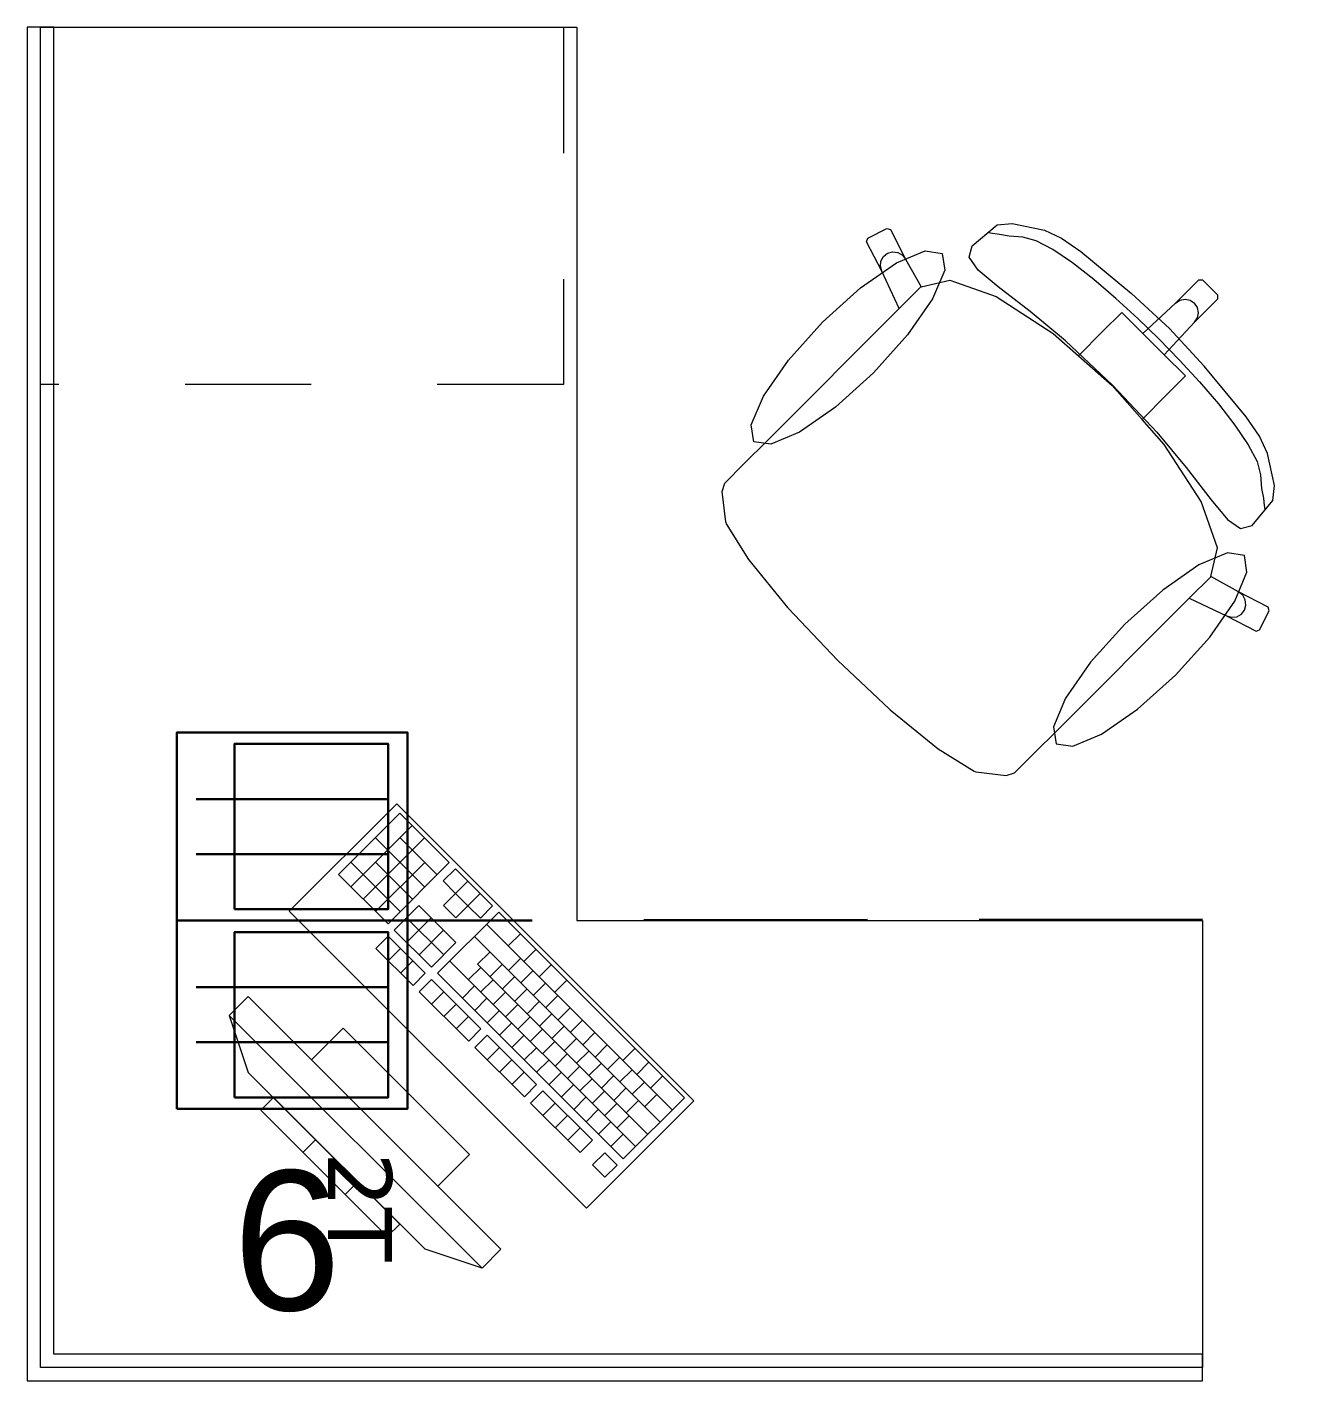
# Model space of a CAD drawing. Header units: inches. Extents: x -19 to 5698, y -728 to 92.
# Drawn here: x 10.686 to 12.105, y 32.33 to 33.845 of the extents above; entities that cross this region are included whole.
import ezdxf

# ---------------------------------------------------------------- set-up
doc = ezdxf.new("R2010")
doc.units = ezdxf.units.IN
doc.header["$MEASUREMENT"] = 0
doc.linetypes.add('HIDDEN', pattern=[0.375, 0.25, -0.125])
doc.linetypes.add('Rayas', pattern=[0.282222, 0.141111, -0.141111])
doc.layers.get('0').update_dxf_attribs({"color": 61})
doc.layers.add('00 conduct tomacorr', color=120, linetype='HIDDEN', lineweight=30)
doc.layers.add('00 IE LUZ EMERGENCIA', color=253, linetype='Continuous', lineweight=0)
doc.layers.add('Interior - Mobiliario', color=7, linetype='Continuous')
doc.styles.add('Annotative', font='arial.ttf')

# ---------------------------------------------------------------- blocks, each defined once
blk = doc.blocks.new('CAJA POP UP 6 MODULOS')
at = {"layer": '00 conduct tomacorr', "linetype": 'Continuous'}
for p, q in [((-0.095, -0.165), (-0.095, -0.0151)), ((-0.052, -0.165), (-0.052, -0.0151)), ((0.052, -0.165), (0.052, -0.0151)), ((0.095, -0.165), (0.095, -0.0151)), ((0, -0.165), (0, -0.18))]:
    blk.add_line(p, q, dxfattribs=at)
for points in [[(-0.147, 0), (0.147, 0), (0.147, -0.18), (-0.147, -0.18)], [(0, 0), (0.147, 0), (0.147, -0.18), (0, -0.18)]]:
    blk.add_lwpolyline(points, close=True, dxfattribs=at)
for points in [[(-0.138, -0.045), (-0.009, -0.045), (-0.009, -0.165), (-0.138, -0.165), (-0.138, -0.045)], [(0.009, -0.045), (0.138, -0.045), (0.138, -0.165), (0.009, -0.165), (0.009, -0.045)]]:
    blk.add_lwpolyline(points, dxfattribs=at)
at = {"color": 1, "insert": (-0.1807, -0.168), "char_height": 0.05, "attachment_point": 1, "rotation": 180}
blk.add_mtext_dynamic_manual_height_columns('{\\fVerdana|b0|i0|c0|p34;2T}', width=0.000481, gutter_width=0.1561, heights=[0], dxfattribs=at)

msp = doc.modelspace()

# ---------------------------------------------------------------- linework, layer by layer
at = {"layer": '00 conduct tomacorr'}
msp.add_line((11.001, 32.845), (14.334, 32.8499), dxfattribs=at)
at = {"layer": 'Interior - Mobiliario', "color": 175, "linetype": 'Continuous', "lineweight": 13}
for p, q in [((10.716, 33.845), (10.686, 33.845)), ((10.686, 33.845), (10.686, 32.36)), ((10.716, 32.36), (10.716, 33.845)), ((11.6264, 33.6088), (11.6478, 33.6196)), ((11.6478, 33.6196), (11.6518, 33.6183)), ((11.6518, 33.6183), (11.6688, 33.5852)), ((11.7432, 33.6003), (11.771, 33.6235)), ((11.771, 33.6235), (11.7878, 33.6253)), ((11.7878, 33.6253), (11.824, 33.6176)), ((11.6251, 33.6048), (11.6264, 33.6088)), ((11.6421, 33.5717), (11.6251, 33.6048)), ((11.7658, 33.6138), (11.7613, 33.6146)), ((11.7738, 33.613), (11.7658, 33.6138)), ((11.7846, 33.611), (11.7738, 33.613)), ((11.8, 33.6098), (11.7846, 33.611)), ((11.8147, 33.6059), (11.8, 33.6098)), ((11.8336, 33.596), (11.8147, 33.6059)), ((11.824, 33.6176), (11.8432, 33.6086)), ((11.8432, 33.6086), (11.8649, 33.5937)), ((11.6411, 33.5831), (11.644, 33.5882)), ((11.644, 33.5882), (11.6486, 33.5918)), ((11.6486, 33.5918), (11.6542, 33.5934)), ((11.6542, 33.5934), (11.66, 33.5927)), ((11.66, 33.5927), (11.6652, 33.5898)), ((11.6652, 33.5898), (11.6688, 33.5852)), ((11.7398, 33.5874), (11.7432, 33.6003)), ((11.8554, 33.5811), (11.8336, 33.596)), ((11.8649, 33.5937), (11.9216, 33.5469)), ((11.6405, 33.5773), (11.6411, 33.5831)), ((11.6421, 33.5717), (11.6405, 33.5773)), ((11.6688, 33.5852), (11.6861, 33.5542)), ((11.7498, 33.573), (11.7398, 33.5874)), ((11.7721, 33.5544), (11.7498, 33.573)), ((11.8792, 33.5625), (11.8554, 33.5811)), ((11.6617, 33.5299), (11.6421, 33.5717)), ((11.6861, 33.5542), (11.7181, 33.5616)), ((11.7181, 33.5616), (11.77, 33.5433)), ((11.9039, 33.5414), (11.8792, 33.5625)), ((11.9707, 33.536), (11.9968, 33.5621)), ((11.9968, 33.5621), (12.001, 33.5621)), ((12.001, 33.5621), (12.0096, 33.5535)), ((11.6859, 33.5541), (11.6617, 33.5299)), ((11.6859, 33.5541), (11.6861, 33.5542)), ((11.77, 33.5433), (11.8339, 33.5019)), ((11.8082, 33.5265), (11.7721, 33.5544)), ((11.9216, 33.5469), (11.9638, 33.5078)), ((12.0181, 33.545), (12.0096, 33.5535)), ((12.0181, 33.5408), (12.0181, 33.545)), ((11.5138, 33.382), (11.6617, 33.5299)), ((11.9286, 33.5188), (11.9039, 33.5414)), ((11.9342, 33.502), (11.9707, 33.536)), ((11.9707, 33.536), (11.9756, 33.5393)), ((11.9756, 33.5393), (11.9813, 33.5404)), ((11.9813, 33.5404), (11.9871, 33.5392)), ((11.9871, 33.5392), (11.992, 33.5359)), ((11.992, 33.5147), (12.0181, 33.5408)), ((11.9952, 33.531), (11.992, 33.5359)), ((11.9964, 33.5253), (11.9952, 33.531)), ((11.8476, 33.4938), (11.8082, 33.5265)), ((11.8894, 33.5045), (11.9105, 33.5257)), ((11.9105, 33.5257), (11.9342, 33.502)), ((11.952, 33.496), (11.9286, 33.5188)), ((11.9581, 33.4781), (11.992, 33.5147)), ((11.992, 33.5147), (11.9953, 33.5195)), ((11.9953, 33.5195), (11.9964, 33.5253)), ((11.8339, 33.5019), (11.862, 33.4771)), ((11.862, 33.4771), (11.8894, 33.5045)), ((11.9342, 33.502), (11.9461, 33.4901)), ((12.0029, 33.4656), (11.9638, 33.5078)), ((11.9003, 33.4443), (11.8476, 33.4938)), ((11.9581, 33.4781), (11.9461, 33.4901)), ((11.952, 33.496), (11.9749, 33.4725)), ((11.862, 33.4771), (11.8999, 33.4438)), ((11.9817, 33.4545), (11.9581, 33.4781)), ((11.9749, 33.4725), (11.9974, 33.4479)), ((11.9605, 33.4334), (11.9817, 33.4545)), ((12.0497, 33.4089), (12.0029, 33.4656)), ((11.9332, 33.406), (11.8999, 33.4438)), ((11.9003, 33.4443), (11.9498, 33.3915)), ((11.9974, 33.4479), (12.0186, 33.4232)), ((11.9332, 33.406), (11.9605, 33.4334)), ((12.0186, 33.4232), (12.0372, 33.3994)), ((11.958, 33.3778), (11.9332, 33.406)), ((12.0646, 33.3872), (12.0497, 33.4089)), ((11.9498, 33.3915), (11.9825, 33.3522)), ((12.0372, 33.3994), (12.052, 33.3775)), ((11.4883, 33.3565), (11.5138, 33.382)), ((11.9993, 33.314), (11.958, 33.3778)), ((12.052, 33.3775), (12.062, 33.3587)), ((12.0736, 33.3679), (12.0646, 33.3872)), ((12.0814, 33.3318), (12.0736, 33.3679)), ((11.4664, 33.3346), (11.4883, 33.3565)), ((11.9825, 33.3522), (12.0104, 33.3161)), ((12.062, 33.3587), (12.0659, 33.3439)), ((11.4635, 33.3253), (11.4664, 33.3346)), ((12.0659, 33.3439), (12.067, 33.3285)), ((12.0795, 33.315), (12.0814, 33.3318)), ((11.4675, 33.2914), (11.4635, 33.3253)), ((12.0104, 33.3161), (12.029, 33.2938)), ((12.0563, 33.2872), (12.0795, 33.315)), ((12.067, 33.3285), (12.0691, 33.3178)), ((12.0691, 33.3178), (12.0698, 33.3097)), ((12.0176, 33.2621), (11.9993, 33.314)), ((12.0698, 33.3097), (12.0706, 33.3052)), ((11.4684, 33.2892), (11.4675, 33.2914)), ((11.4933, 33.2492), (11.4684, 33.2892)), ((12.029, 33.2938), (12.0434, 33.2838)), ((12.0434, 33.2838), (12.0563, 33.2872)), ((12.0102, 33.2301), (12.0176, 33.2621)), ((11.5369, 33.1955), (11.4933, 33.2492)), ((12.0101, 33.2299), (11.9859, 33.2057)), ((12.0101, 33.2299), (12.0102, 33.2301)), ((12.0412, 33.2128), (12.0102, 33.2301)), ((12.0458, 33.2091), (12.0412, 33.2128)), ((12.0743, 33.1958), (12.0412, 33.2128)), ((12.0487, 33.204), (12.0458, 33.2091)), ((11.5375, 33.1947), (11.5369, 33.1955)), ((11.5924, 33.1364), (11.5375, 33.1947)), ((11.8381, 33.0578), (11.9859, 33.2057)), ((11.9859, 33.2057), (12.0277, 33.1861)), ((12.0479, 33.1925), (12.0494, 33.1982)), ((12.0494, 33.1982), (12.0487, 33.204)), ((12.0756, 33.1918), (12.0743, 33.1958)), ((12.0277, 33.1861), (12.0333, 33.1845)), ((12.0277, 33.1861), (12.0608, 33.1691)), ((12.0333, 33.1845), (12.0392, 33.1851)), ((12.0392, 33.1851), (12.0443, 33.188)), ((12.0443, 33.188), (12.0479, 33.1925)), ((12.0648, 33.1704), (12.0756, 33.1918)), ((12.0608, 33.1691), (12.0648, 33.1704)), ((11.5924, 33.1364), (11.6507, 33.0815)), ((11.6507, 33.0815), (11.6516, 33.0808)), ((11.6516, 33.0808), (11.7052, 33.0373)), ((11.8125, 33.0323), (11.8381, 33.0578)), ((11.7052, 33.0373), (11.7453, 33.0123)), ((11.7906, 33.0103), (11.8125, 33.0323)), ((11.7453, 33.0123), (11.7474, 33.0115)), ((11.7474, 33.0115), (11.7813, 33.0075)), ((11.7813, 33.0075), (11.7906, 33.0103)), ((11.103, 32.9654), (11.0344, 32.8968)), ((11.1168, 32.9516), (11.0482, 32.883)), ((11.1583, 32.91), (11.103, 32.9654)), ((11.1306, 32.9377), (11.0621, 32.8692)), ((11.1309, 32.8826), (11.0755, 32.938)), ((11.1446, 32.8963), (11.1031, 32.9379)), ((11.1035, 32.8552), (11.0481, 32.9106)), ((11.1172, 32.8689), (11.0757, 32.9104)), ((11.1308, 32.9102), (11.0759, 32.8553)), ((11.0898, 32.8415), (11.1583, 32.91)), ((11.0344, 32.8968), (11.0898, 32.8415)), ((11.1653, 32.9031), (11.1516, 32.8894)), ((11.2068, 32.8616), (11.1653, 32.9031)), ((11.1516, 32.8894), (11.1654, 32.8755)), ((11.1654, 32.8755), (11.1517, 32.8618)), ((11.1791, 32.8893), (11.1654, 32.8755)), ((11.1792, 32.8617), (11.1654, 32.8755)), ((11.1241, 32.862), (11.0967, 32.8345)), ((11.1657, 32.8204), (11.1241, 32.862)), ((11.1517, 32.8618), (11.1655, 32.848)), ((11.1655, 32.848), (11.1792, 32.8617)), ((11.193, 32.8754), (11.1792, 32.8617)), ((11.1792, 32.8617), (11.1931, 32.8478)), ((11.1931, 32.8478), (11.2068, 32.8616)), ((11.152, 32.8067), (11.1104, 32.8482)), ((11.138, 32.8481), (11.1105, 32.8207)), ((11.2137, 32.8546), (11.1452, 32.7861)), ((11.4214, 32.6469), (11.2137, 32.8546)), ((11.0967, 32.8345), (11.1382, 32.793)), ((11.1518, 32.8343), (11.1244, 32.8068)), ((11.4077, 32.6332), (11.2, 32.8409)), ((11.238, 32.8304), (11.2243, 32.8167)), ((11.0898, 32.8277), (11.0761, 32.814)), ((11.1314, 32.7861), (11.0898, 32.8277)), ((11.1382, 32.793), (11.1657, 32.8204)), ((11.394, 32.6195), (11.1863, 32.8272)), ((11.0761, 32.814), (11.1177, 32.7724)), ((11.1037, 32.8138), (11.09, 32.8001)), ((11.1175, 32.8), (11.1038, 32.7863)), ((11.3666, 32.5921), (11.1589, 32.7998)), ((11.2036, 32.8099), (11.1899, 32.7962)), ((11.2381, 32.8028), (11.2244, 32.7891)), ((11.2553, 32.8131), (11.2416, 32.7994)), ((11.1177, 32.7724), (11.1314, 32.7861)), ((11.1452, 32.7861), (11.3529, 32.5784)), ((11.1934, 32.7927), (11.1796, 32.779)), ((11.3803, 32.6058), (11.1899, 32.7962)), ((11.2175, 32.7961), (11.2037, 32.7823)), ((11.2519, 32.789), (11.2382, 32.7753)), ((11.2726, 32.7958), (11.2589, 32.7821)), ((11.1383, 32.7792), (11.1246, 32.7655)), ((11.1937, 32.7238), (11.1383, 32.7792)), ((11.1866, 32.7721), (11.1729, 32.7584)), ((11.2072, 32.7789), (11.1935, 32.7652)), ((11.2313, 32.7822), (11.2176, 32.7685)), ((11.2658, 32.7751), (11.2521, 32.7614)), ((11.2899, 32.7785), (11.2762, 32.7648)), ((10.9333, 32.7601), (10.9121, 32.7389)), ((11.2161, 32.4773), (10.9333, 32.7601)), ((11.1246, 32.7655), (11.18, 32.7101)), ((11.1522, 32.7654), (11.1384, 32.7516)), ((11.2004, 32.7582), (11.1867, 32.7445)), ((11.2211, 32.765), (11.2073, 32.7513)), ((11.2452, 32.7684), (11.2314, 32.7546)), ((11.259, 32.7545), (11.2453, 32.7408)), ((11.2796, 32.7613), (11.2659, 32.7476)), ((11.166, 32.7515), (11.1523, 32.7378)), ((11.2143, 32.7444), (11.2006, 32.7307)), ((11.2349, 32.7512), (11.2212, 32.7375)), ((11.2729, 32.7407), (11.2591, 32.7269)), ((11.2935, 32.7475), (11.2798, 32.7337)), ((10.9121, 32.7389), (11.1949, 32.456)), ((10.9121, 32.7389), (10.9333, 32.6752)), ((11.0394, 32.7247), (11.004, 32.6894)), ((11.1808, 32.5833), (11.0394, 32.7247)), ((11.1798, 32.7377), (11.1661, 32.724)), ((11.2281, 32.7305), (11.2144, 32.7168)), ((11.2488, 32.7373), (11.235, 32.7236)), ((11.2867, 32.7268), (11.273, 32.7131)), ((11.3073, 32.7336), (11.2936, 32.7199)), ((11.18, 32.7101), (11.1937, 32.7238)), ((11.2006, 32.7169), (11.1869, 32.7032)), ((11.256, 32.6615), (11.2006, 32.7169)), ((11.242, 32.7167), (11.2282, 32.703)), ((11.2626, 32.7235), (11.2489, 32.7098)), ((11.2764, 32.7096), (11.2627, 32.6959)), ((11.3005, 32.713), (11.2868, 32.6993)), ((11.3212, 32.7198), (11.3075, 32.706)), ((11.1869, 32.7032), (11.2423, 32.6478)), ((11.2145, 32.703), (11.2008, 32.6893)), ((11.2558, 32.7028), (11.2421, 32.6891)), ((11.2903, 32.6958), (11.2766, 32.6821)), ((11.3144, 32.6991), (11.3007, 32.6854)), ((11.335, 32.7059), (11.3213, 32.6922)), ((11.3661, 32.7023), (11.3523, 32.6886)), ((11.004, 32.6894), (11.1454, 32.548)), ((11.2283, 32.6892), (11.2146, 32.6755)), ((11.2697, 32.689), (11.2559, 32.6753)), ((11.3041, 32.6819), (11.2904, 32.6682)), ((11.3282, 32.6853), (11.3145, 32.6716)), ((11.3489, 32.6921), (11.3352, 32.6783)), ((11.3816, 32.6867), (11.3679, 32.673)), ((11.1313, 32.4773), (10.9333, 32.6752)), ((11.2422, 32.6754), (11.2284, 32.6616)), ((11.2835, 32.6752), (11.2698, 32.6614)), ((11.318, 32.6681), (11.3043, 32.6544)), ((11.3421, 32.6714), (11.3284, 32.6577)), ((11.3627, 32.6782), (11.349, 32.6645)), ((11.3766, 32.6644), (11.3629, 32.6507)), ((11.3972, 32.6712), (11.3835, 32.6574)), ((11.2423, 32.6478), (11.256, 32.6615)), ((11.2629, 32.6546), (11.2492, 32.6409)), ((11.3183, 32.5992), (11.2629, 32.6546)), ((11.2974, 32.6613), (11.2836, 32.6476)), ((11.3318, 32.6542), (11.3181, 32.6405)), ((11.3559, 32.6576), (11.3422, 32.6439)), ((11.3904, 32.6505), (11.3767, 32.6368)), ((10.9616, 32.647), (10.9474, 32.6328)), ((11.103, 32.5055), (10.9616, 32.647)), ((11.2492, 32.6409), (11.3046, 32.5855)), ((11.2768, 32.6407), (11.2631, 32.627)), ((11.3112, 32.6475), (11.2975, 32.6337)), ((11.325, 32.6336), (11.3113, 32.6199)), ((11.3457, 32.6404), (11.332, 32.6267)), ((11.3529, 32.5784), (11.4214, 32.6469)), ((11.3698, 32.6437), (11.3561, 32.63)), ((10.9474, 32.6328), (11.0888, 32.4914)), ((11.2906, 32.6269), (11.2769, 32.6132)), ((11.3389, 32.6198), (11.3252, 32.606)), ((11.3595, 32.6266), (11.3458, 32.6128)), ((11.3045, 32.613), (11.2908, 32.5993)), ((11.3527, 32.6059), (11.339, 32.5922)), ((11.0087, 32.5998), (10.9946, 32.5857)), ((11.3046, 32.5855), (11.3183, 32.5992)), ((11.1454, 32.548), (11.1808, 32.5833)), ((11.3322, 32.5853), (11.3185, 32.5716)), ((11.346, 32.5715), (11.3322, 32.5853)), ((11.3185, 32.5716), (11.3323, 32.5578)), ((11.3323, 32.5578), (11.346, 32.5715)), ((11.0559, 32.5527), (11.0417, 32.5385)), ((11.0888, 32.4914), (11.103, 32.5055)), ((11.1949, 32.456), (11.1313, 32.4773)), ((11.1949, 32.456), (11.2161, 32.4773)), ((10.686, 32.36), (10.686, 32.33)), ((12.001, 32.36), (10.716, 32.36)), ((12.001, 32.33), (12.001, 32.36)), ((10.686, 32.33), (10.716, 32.33)), ((10.716, 32.33), (12.001, 32.33))]:
    msp.add_line(p, q, dxfattribs=at)
at = {"layer": 'Interior - Mobiliario', "color": 175, "linetype": 'Rayas', "lineweight": 13}
for p, q in [((11.286, 33.845), (11.286, 33.445)), ((11.286, 33.445), (10.701, 33.445))]:
    msp.add_line(p, q, dxfattribs=at)
at = {"layer": 'Interior - Mobiliario', "color": 175, "linetype": 'Continuous', "lineweight": 13, "flags": 128}
for points in [[(10.701, 32.345), (10.701, 33.845), (11.301, 33.845), (11.301, 32.845), (12.001, 32.845), (12.001, 32.345)], [(11.5759, 33.5148), (11.6184, 33.553), (11.6587, 33.581), (11.6908, 33.5946), (11.7097, 33.5917), (11.7126, 33.5728), (11.699, 33.5407), (11.671, 33.5004), (11.6328, 33.4579), (11.5903, 33.4197), (11.55, 33.3917), (11.5179, 33.3781), (11.499, 33.381), (11.4961, 33.3999), (11.5097, 33.432), (11.5377, 33.4723)], [(11.9708, 33.1199), (12.009, 33.1624), (12.037, 33.2027), (12.0506, 33.2348), (12.0477, 33.2537), (12.0288, 33.2566), (11.9967, 33.243), (11.9564, 33.2149), (11.9139, 33.1768), (11.8757, 33.1343), (11.8477, 33.094), (11.8341, 33.0619), (11.837, 33.043), (11.8559, 33.0401), (11.888, 33.0537), (11.9283, 33.0817)], [(11.3116, 32.5232), (11.4318, 32.6434), (11.0995, 32.9758), (10.9792, 32.8556)]]:
    msp.add_lwpolyline(points, close=True, dxfattribs=at)

# ---------------------------------------------------------------- block references
at = {"layer": '00 conduct tomacorr', "xscale": 1.432830642179531, "yscale": 1.432830642179531, "zscale": 1.432830642179531, "rotation": 89.99999999999997}
msp.add_blockref('CAJA POP UP 6 MODULOS', (10.8535, 32.845), dxfattribs=at)

# ---------------------------------------------------------------- texts
at = {"layer": '00 IE LUZ EMERGENCIA', "style": 'Annotative'}
msp.add_attdef('6', (10.916, 32.4091), '', height=0.1562, dxfattribs=at)

doc.saveas('drawing.dxf')
